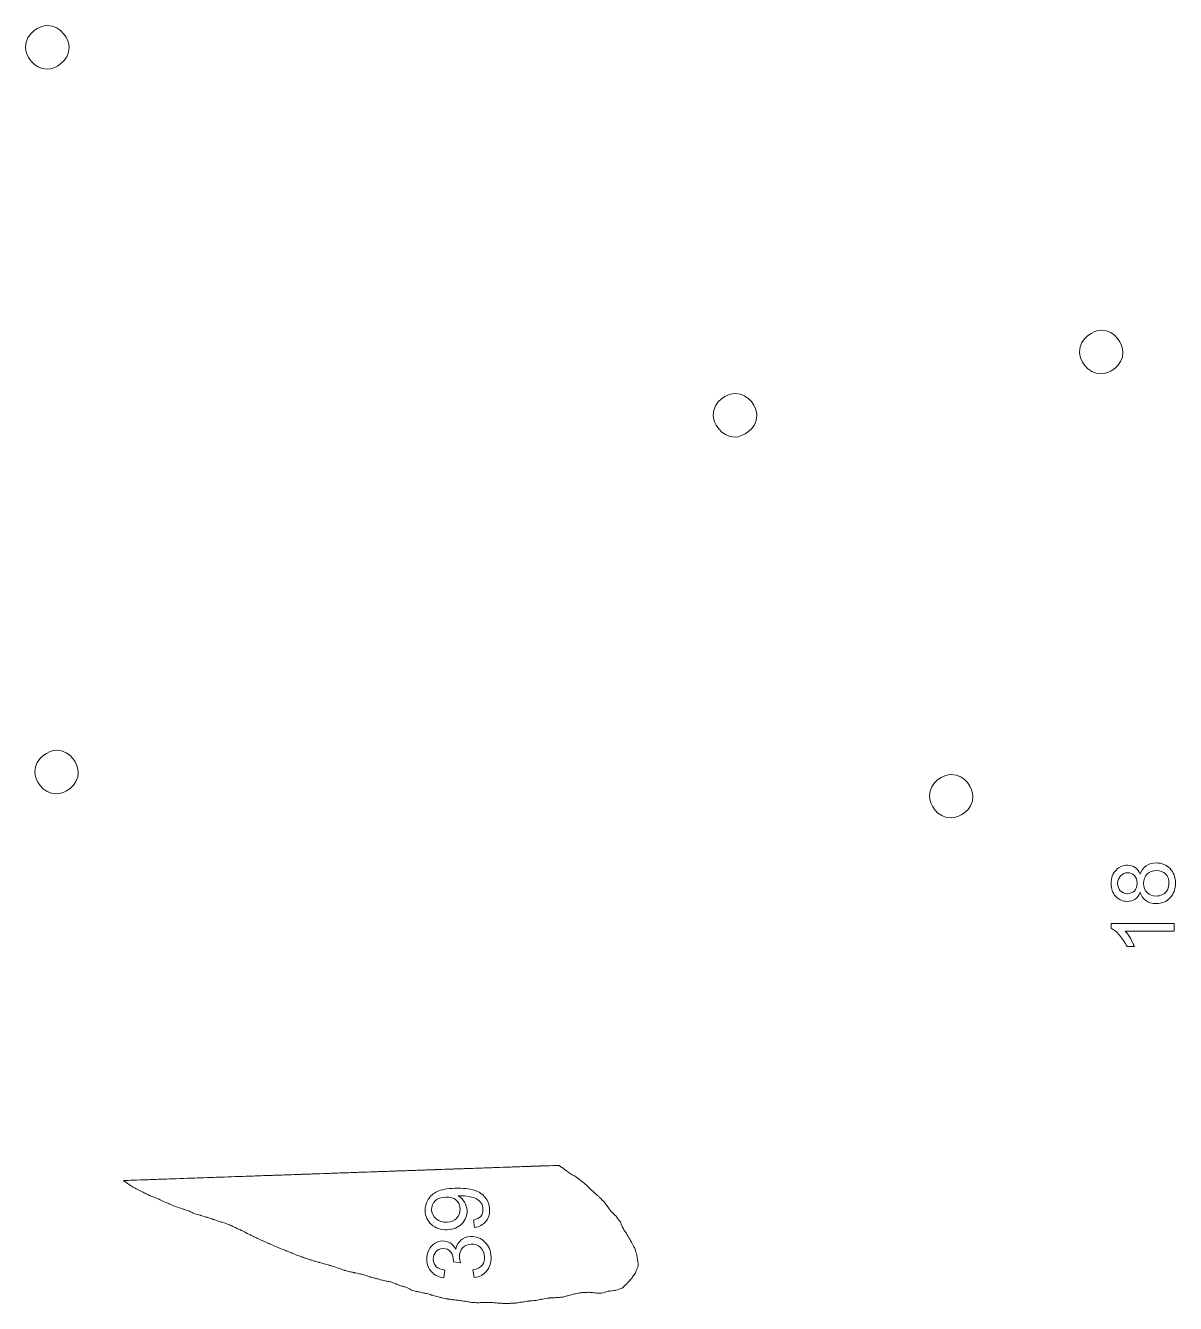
# Model space of a CAD drawing. Header units: centimetres. Extents: x -155 to -3, y 92 to 166.
# Drawn here: x -114.6 to -98.22, y 92.3 to 110.5 of the extents above; entities that cross this region are included whole.
import ezdxf

# ---------------------------------------------------------------- set-up
doc = ezdxf.new("R2010")
doc.units = ezdxf.units.CM
doc.header["$MEASUREMENT"] = 0
doc.layers.add('layer 1', color=7, linetype='Continuous')
doc.layers.add('layer 2', color=7, linetype='Continuous')

msp = doc.modelspace()

# ---------------------------------------------------------------- linework, layer by layer
at = {"layer": 'layer 1', "color": 250, "lineweight": 9}
for points, knots in [([(-99.28116, 105.54091), (-99.48782, 105.54091), (-99.59116, 105.74757), (-99.59116, 105.85091), (-99.59116, 106.05757), (-99.38449, 106.16091), (-99.28116, 106.16091), (-99.07449, 106.16091), (-98.97116, 105.95424), (-98.97116, 105.85091), (-98.97116, 105.64424), (-99.17782, 105.54091), (-99.28116, 105.54091)], [0, 0, 0, 0, 0.25, 0.25, 0.25, 0.5, 0.5, 0.5, 0.75, 0.75, 0.75, 1, 1, 1, 1]), ([(-104.49717, 104.64091), (-104.70383, 104.64091), (-104.80717, 104.84757), (-104.80717, 104.95091), (-104.80717, 105.15757), (-104.6005, 105.26091), (-104.49717, 105.26091), (-104.2905, 105.26091), (-104.18717, 105.05424), (-104.18717, 104.95091), (-104.18717, 104.74424), (-104.39383, 104.64091), (-104.49717, 104.64091)], [0, 0, 0, 0, 0.25, 0.25, 0.25, 0.5, 0.5, 0.5, 0.75, 0.75, 0.75, 1, 1, 1, 1]), ([(-107.88178, 92.30693), (-107.85692, 92.30537), (-107.81963, 92.30302), (-107.80719, 92.30224), (-107.80199, 92.30185), (-107.79417, 92.30124), (-107.79157, 92.30103), (-107.77722, 92.30118), (-107.75569, 92.30141), (-107.74852, 92.30148), (-107.73262, 92.30173), (-107.70876, 92.30209), (-107.70081, 92.30222), (-107.69426, 92.30272), (-107.68444, 92.30347), (-107.68116, 92.30372), (-107.65736, 92.30503), (-107.62167, 92.30701), (-107.60976, 92.30767), (-107.58839, 92.31141), (-107.55634, 92.31703), (-107.54565, 92.31889), (-107.53599, 92.32001), (-107.52148, 92.32168), (-107.51664, 92.32223), (-107.49203, 92.32582), (-107.45512, 92.33121), (-107.44281, 92.33301), (-107.43622, 92.33407), (-107.42632, 92.33566), (-107.42301, 92.33618), (-107.4207, 92.33643), (-107.41723, 92.33681), (-107.41608, 92.33693), (-107.38674, 92.3391), (-107.34274, 92.34235), (-107.32807, 92.34342), (-107.31701, 92.3461), (-107.30043, 92.3501), (-107.29491, 92.35143), (-107.27568, 92.35568), (-107.24683, 92.36204), (-107.23722, 92.36416), (-107.20928, 92.36865), (-107.16736, 92.37538), (-107.15339, 92.37763), (-107.15121, 92.37791), (-107.14796, 92.37835), (-107.14687, 92.3785), (-107.14183, 92.37868), (-107.13426, 92.37897), (-107.13174, 92.37906), (-107.10513, 92.38059), (-107.06521, 92.3829), (-107.05189, 92.38366), (-107.04223, 92.38403), (-107.02773, 92.38459), (-107.0229, 92.38478), (-106.99911, 92.38744), (-106.96343, 92.39143), (-106.95154, 92.39276), (-106.94124, 92.3951), (-106.92577, 92.39861), (-106.92062, 92.39978), (-106.90282, 92.4041), (-106.87614, 92.41057), (-106.86724, 92.41273), (-106.85539, 92.41564), (-106.83761, 92.42), (-106.83168, 92.42145), (-106.81067, 92.4274), (-106.77916, 92.4363), (-106.76865, 92.43927), (-106.75445, 92.44217), (-106.73314, 92.44653), (-106.72604, 92.44797), (-106.70925, 92.45055), (-106.68405, 92.45442), (-106.67566, 92.45572), (-106.66152, 92.4561), (-106.64033, 92.45668), (-106.63327, 92.45688), (-106.61355, 92.45798), (-106.58396, 92.45963), (-106.5741, 92.46017), (-106.55745, 92.45887), (-106.53248, 92.45694), (-106.52416, 92.45628), (-106.5119, 92.4542), (-106.49351, 92.45108), (-106.48738, 92.45003), (-106.46141, 92.44861), (-106.42246, 92.44646), (-106.40948, 92.44574), (-106.40723, 92.44576), (-106.40386, 92.44578), (-106.40274, 92.44579), (-106.40194, 92.44592), (-106.40077, 92.44613), (-106.40037, 92.44621), (-106.36841, 92.4555), (-106.32047, 92.46944), (-106.30448, 92.47409), (-106.30365, 92.47409), (-106.3024, 92.47407), (-106.30199, 92.47407), (-106.27143, 92.47793), (-106.2256, 92.48372), (-106.21032, 92.48566), (-106.20566, 92.48666), (-106.19869, 92.48817), (-106.19636, 92.48867), (-106.16632, 92.49906), (-106.12127, 92.51462), (-106.10624, 92.51982), (-106.10612, 92.51986), (-106.10592, 92.51994), (-106.10586, 92.51996), (-106.10566, 92.52012), (-106.10535, 92.52034), (-106.10524, 92.52041), (-106.08276, 92.54092), (-106.04906, 92.57169), (-106.03782, 92.58194), (-106.01996, 92.60139), (-105.99318, 92.63055), (-105.98425, 92.64028), (-105.98106, 92.64467), (-105.97627, 92.65127), (-105.97466, 92.65347), (-105.96878, 92.66199), (-105.95995, 92.67477), (-105.95701, 92.67902), (-105.94346, 92.69662), (-105.92315, 92.723), (-105.91637, 92.7318), (-105.91226, 92.74283), (-105.9061, 92.75939), (-105.90404, 92.76491), (-105.89579, 92.78874), (-105.88341, 92.82448), (-105.87928, 92.8364), (-105.87898, 92.85073), (-105.87854, 92.87223), (-105.8784, 92.87939), (-105.88225, 92.90245), (-105.88803, 92.93704), (-105.88995, 92.94857), (-105.89156, 92.95812), (-105.89395, 92.97244), (-105.89474, 92.97722), (-105.89566, 92.98387), (-105.89702, 92.99383), (-105.89747, 92.99716), (-105.90428, 93.02146), (-105.9145, 93.05792), (-105.91791, 93.07008), (-105.92598, 93.08538), (-105.93809, 93.10836), (-105.94213, 93.11601), (-105.94875, 93.12814), (-105.9587, 93.14633), (-105.96201, 93.15239), (-105.97657, 93.17842), (-105.99839, 93.21746), (-106.00567, 93.23047), (-106.00596, 93.23112), (-106.00641, 93.23209), (-106.00655, 93.23241), (-106.00709, 93.23348), (-106.00788, 93.2351), (-106.00815, 93.23564), (-106.0229, 93.26026), (-106.04504, 93.29719), (-106.05242, 93.3095), (-106.05855, 93.31878), (-106.06776, 93.33271), (-106.07082, 93.33734), (-106.08097, 93.35289), (-106.09619, 93.3762), (-106.10127, 93.38397), (-106.11101, 93.41046), (-106.12562, 93.45021), (-106.13049, 93.46346), (-106.13053, 93.46355), (-106.13059, 93.46366), (-106.13062, 93.46371), (-106.14892, 93.48732), (-106.17637, 93.52274), (-106.18553, 93.53455), (-106.18923, 93.53879), (-106.19478, 93.54515), (-106.19662, 93.54728), (-106.21513, 93.56562), (-106.2429, 93.59312), (-106.25216, 93.60229), (-106.25662, 93.60655), (-106.2633, 93.61295), (-106.26553, 93.6151), (-106.27954, 93.63492), (-106.30057, 93.66465), (-106.30757, 93.67458), (-106.31452, 93.68346), (-106.32494, 93.69679), (-106.32841, 93.70124), (-106.33958, 93.71708), (-106.35633, 93.74084), (-106.36191, 93.74876), (-106.37238, 93.75855), (-106.38809, 93.77322), (-106.39333, 93.77811), (-106.40648, 93.79186), (-106.42619, 93.81247), (-106.43275, 93.81934), (-106.44234, 93.82757), (-106.45674, 93.83991), (-106.46154, 93.84402), (-106.47839, 93.85891), (-106.50367, 93.88124), (-106.51211, 93.88869), (-106.51857, 93.89409), (-106.52826, 93.90218), (-106.53149, 93.90488), (-106.55073, 93.92363), (-106.57959, 93.95175), (-106.58922, 93.96113), (-106.59286, 93.96476), (-106.59833, 93.9702), (-106.60015, 93.97201), (-106.62289, 93.99236), (-106.65697, 94.02287), (-106.66833, 94.03305), (-106.669, 94.03359), (-106.67001, 94.03441), (-106.67035, 94.03467), (-106.67049, 94.0348), (-106.67069, 94.03499), (-106.67076, 94.03506), (-106.69484, 94.05257), (-106.73097, 94.07884), (-106.74301, 94.0876), (-106.75095, 94.09333), (-106.76284, 94.10192), (-106.76682, 94.10478), (-106.78322, 94.11443), (-106.80782, 94.1289), (-106.81603, 94.13372), (-106.83312, 94.14551), (-106.85875, 94.16319), (-106.86729, 94.16908), (-106.87433, 94.17347), (-106.8849, 94.18005), (-106.88841, 94.18224), (-106.8895, 94.18307), (-106.89115, 94.18429), (-106.89169, 94.1847), (-106.91406, 94.20144), (-106.94762, 94.22655), (-106.9588, 94.23492), (-106.95916, 94.23516), (-106.9597, 94.23551), (-106.95988, 94.23562), (-106.96108, 94.23643), (-106.96288, 94.23764), (-106.96348, 94.23805), (-106.97481, 94.24532), (-106.99179, 94.25624), (-106.99746, 94.25988), (-107.00155, 94.2625), (-107.0077, 94.26645), (-107.00974, 94.26777), (-107.01019, 94.26776), (-107.01086, 94.26773), (-107.01108, 94.26772), (-107.01755, 94.2675), (-107.02725, 94.26716), (-107.03048, 94.26705), (-107.0499, 94.26637), (-107.07902, 94.26535), (-107.08873, 94.26501), (-107.08941, 94.26499), (-107.09044, 94.26495), (-107.09079, 94.26494), (-107.15213, 94.2628), (-107.24414, 94.25959), (-107.2748, 94.25852), (-107.27765, 94.25842), (-107.28193, 94.25827), (-107.28335, 94.25822), (-107.29195, 94.25792), (-107.30486, 94.25747), (-107.30916, 94.25732), (-107.32308, 94.25683), (-107.34396, 94.2561), (-107.35092, 94.25586), (-107.35613, 94.25568), (-107.36397, 94.2554), (-107.36658, 94.25531), (-107.36909, 94.25522), (-107.37287, 94.25509), (-107.37414, 94.25505), (-107.37505, 94.25501), (-107.37641, 94.25497), (-107.37687, 94.25495), (-107.37886, 94.25488), (-107.38186, 94.25478), (-107.38285, 94.25474), (-107.38396, 94.2547), (-107.38564, 94.25464), (-107.3862, 94.25463), (-107.38789, 94.25457), (-107.39042, 94.25448), (-107.39127, 94.25445), (-107.39216, 94.25442), (-107.39349, 94.25437), (-107.39393, 94.25436), (-107.39493, 94.25432), (-107.39644, 94.25427), (-107.39694, 94.25425), (-107.39835, 94.2542), (-107.40045, 94.25413), (-107.40115, 94.2541), (-107.40169, 94.25408), (-107.4025, 94.25406), (-107.40277, 94.25405), (-107.40383, 94.25401), (-107.40542, 94.25395), (-107.40594, 94.25394), (-107.40747, 94.25388), (-107.40976, 94.2538), (-107.41052, 94.25378), (-107.4115, 94.25374), (-107.41297, 94.25369), (-107.41346, 94.25367), (-107.41401, 94.25365), (-107.41482, 94.25363), (-107.41509, 94.25362), (-107.41646, 94.25357), (-107.41852, 94.2535), (-107.4192, 94.25347), (-107.41967, 94.25346), (-107.42036, 94.25343), (-107.42059, 94.25342), (-107.42171, 94.25339), (-107.42339, 94.25333), (-107.42395, 94.25331), (-107.42442, 94.25329), (-107.42514, 94.25327), (-107.42538, 94.25326), (-107.42613, 94.25323), (-107.42726, 94.25319), (-107.42764, 94.25318), (-107.42862, 94.25314), (-107.43008, 94.25309), (-107.43057, 94.25308), (-107.45223, 94.25232), (-107.48474, 94.25118), (-107.49558, 94.25081), (-107.50079, 94.25062), (-107.50861, 94.25035), (-107.51122, 94.25026), (-107.54025, 94.24925), (-107.58379, 94.24773), (-107.59831, 94.24722), (-107.62724, 94.24621), (-107.67062, 94.24469), (-107.68508, 94.24419), (-107.69262, 94.24393), (-107.70391, 94.24353), (-107.70767, 94.2434), (-107.70866, 94.24337), (-107.71013, 94.24331), (-107.71063, 94.2433), (-107.72914, 94.24265), (-107.75693, 94.24168), (-107.76618, 94.24136), (-107.81526, 94.23964), (-107.88887, 94.23707), (-107.9134, 94.23622), (-107.92114, 94.23595), (-107.93273, 94.23554), (-107.9366, 94.23541), (-107.95309, 94.23483), (-107.97782, 94.23397), (-107.98607, 94.23368), (-108.0321, 94.23207), (-108.10115, 94.22966), (-108.12416, 94.22886), (-108.14725, 94.22805), (-108.18187, 94.22684), (-108.1934, 94.22644), (-108.24162, 94.22475), (-108.31395, 94.22223), (-108.33806, 94.22139), (-108.35717, 94.22072), (-108.38585, 94.21972), (-108.39541, 94.21938), (-108.40773, 94.21895), (-108.42622, 94.21831), (-108.43239, 94.21809), (-108.44833, 94.21754), (-108.47224, 94.2167), (-108.48022, 94.21642), (-108.48965, 94.21609), (-108.50379, 94.2156), (-108.5085, 94.21543), (-108.52256, 94.21494), (-108.54366, 94.21421), (-108.55068, 94.21396), (-108.59861, 94.21229), (-108.6705, 94.20978), (-108.69446, 94.20894), (-108.71972, 94.20806), (-108.75763, 94.20673), (-108.77026, 94.20629), (-108.7715, 94.20625), (-108.77335, 94.20619), (-108.77397, 94.20616), (-108.77507, 94.20613), (-108.77672, 94.20607), (-108.77727, 94.20605), (-108.79968, 94.20527), (-108.8333, 94.20409), (-108.8445, 94.2037), (-108.84701, 94.20361), (-108.85076, 94.20348), (-108.85202, 94.20344), (-108.87726, 94.20256), (-108.91514, 94.20123), (-108.92777, 94.20079), (-108.95338, 94.1999), (-108.99178, 94.19856), (-109.00459, 94.19811), (-109.02897, 94.19726), (-109.06554, 94.19598), (-109.07773, 94.19556), (-109.07946, 94.1955), (-109.08204, 94.19541), (-109.0829, 94.19538), (-109.08371, 94.19535), (-109.08491, 94.19531), (-109.08531, 94.19529), (-109.11084, 94.1944), (-109.14914, 94.19306), (-109.16191, 94.19262), (-109.18872, 94.19168), (-109.22895, 94.19028), (-109.24235, 94.18981), (-109.24389, 94.18975), (-109.24618, 94.18967), (-109.24695, 94.18965), (-109.27394, 94.1887), (-109.31444, 94.18729), (-109.32793, 94.18682), (-109.35459, 94.18589), (-109.39459, 94.18449), (-109.40792, 94.18403), (-109.4343, 94.1831), (-109.47386, 94.18172), (-109.48704, 94.18126), (-109.51312, 94.18035), (-109.55221, 94.17899), (-109.56526, 94.17853), (-109.58452, 94.17786), (-109.61342, 94.17685), (-109.62305, 94.17651), (-109.63056, 94.17625), (-109.6418, 94.17586), (-109.64555, 94.17573), (-109.70027, 94.17382), (-109.78236, 94.17095), (-109.80973, 94.16999), (-109.83755, 94.16902), (-109.87927, 94.16757), (-109.89318, 94.16708), (-109.90825, 94.16655), (-109.93084, 94.16576), (-109.93838, 94.1655), (-109.97447, 94.16424), (-110.0286, 94.16235), (-110.04664, 94.16172), (-110.04753, 94.16169), (-110.04887, 94.16164), (-110.04931, 94.16163), (-110.05368, 94.16148), (-110.06022, 94.16125), (-110.0624, 94.16117), (-110.06329, 94.16114), (-110.06463, 94.16109), (-110.06508, 94.16108), (-110.07714, 94.16066), (-110.09525, 94.16002), (-110.10129, 94.15981), (-110.17129, 94.15737), (-110.27627, 94.1537), (-110.31127, 94.15248), (-110.37054, 94.15041), (-110.45946, 94.1473), (-110.4891, 94.14627), (-110.49035, 94.14623), (-110.49223, 94.14616), (-110.49285, 94.14614), (-110.50342, 94.14577), (-110.51928, 94.14522), (-110.52457, 94.14503), (-110.54308, 94.14438), (-110.57083, 94.14342), (-110.58009, 94.14309), (-110.61001, 94.14205), (-110.65489, 94.14048), (-110.66985, 94.13996), (-110.67452, 94.13979), (-110.68152, 94.13955), (-110.68386, 94.13947), (-110.70378, 94.13877), (-110.73365, 94.13773), (-110.74361, 94.13738), (-110.78498, 94.13594), (-110.84703, 94.13377), (-110.86772, 94.13305), (-110.87696, 94.13273), (-110.89081, 94.13224), (-110.89543, 94.13208), (-110.92648, 94.131), (-110.97305, 94.12937), (-110.98857, 94.12883), (-111.0202, 94.12772), (-111.06764, 94.12607), (-111.08346, 94.12551), (-111.097, 94.12504), (-111.11732, 94.12433), (-111.1241, 94.1241), (-111.14216, 94.12346), (-111.16928, 94.12252), (-111.17831, 94.1222), (-111.22021, 94.12074), (-111.28304, 94.11854), (-111.30399, 94.11781), (-111.32081, 94.11723), (-111.34603, 94.11635), (-111.35444, 94.11605), (-111.36036, 94.11584), (-111.36923, 94.11554), (-111.37218, 94.11543), (-111.42502, 94.11359), (-111.50428, 94.11082), (-111.5307, 94.1099), (-111.56069, 94.10885), (-111.60566, 94.10728), (-111.62065, 94.10676), (-111.6805, 94.10467), (-111.77025, 94.10153), (-111.80017, 94.10049), (-111.87167, 94.09799), (-111.97891, 94.09424), (-112.01466, 94.093), (-112.07398, 94.09092), (-112.16296, 94.08782), (-112.19262, 94.08678), (-112.21104, 94.08614), (-112.23869, 94.08517), (-112.2479, 94.08485), (-112.37084, 94.08056), (-112.55525, 94.07412), (-112.61673, 94.07197), (-112.68887, 94.06945), (-112.7971, 94.06567), (-112.83317, 94.06441), (-112.85398, 94.06369), (-112.8852, 94.0626), (-112.89561, 94.06223), (-112.99402, 94.0588), (-113.14164, 94.05364), (-113.19085, 94.05192), (-113.1966, 94.05172), (-113.20526, 94.05142), (-113.20813, 94.05132), (-113.20864, 94.0513), (-113.20939, 94.05128), (-113.20965, 94.05127), (-113.20528, 94.04813), (-113.19872, 94.04342), (-113.19654, 94.04185), (-113.19452, 94.04041), (-113.19148, 94.03824), (-113.19047, 94.03753), (-113.16732, 94.02136), (-113.13262, 93.9971), (-113.12105, 93.98902), (-113.11211, 93.98304), (-113.09871, 93.97407), (-113.09425, 93.97108), (-113.07709, 93.96092), (-113.05136, 93.94567), (-113.04279, 93.94057), (-113.0216, 93.93005), (-112.98983, 93.91425), (-112.97924, 93.90899), (-112.97305, 93.90593), (-112.96376, 93.90135), (-112.96067, 93.89982), (-112.94994, 93.89448), (-112.93385, 93.88649), (-112.92848, 93.88383), (-112.91112, 93.87547), (-112.88508, 93.86294), (-112.8764, 93.85876), (-112.86726, 93.85401), (-112.85354, 93.84688), (-112.84898, 93.8445), (-112.82969, 93.8366), (-112.80077, 93.82473), (-112.79112, 93.82077), (-112.769, 93.81229), (-112.73579, 93.79956), (-112.72473, 93.79532), (-112.71708, 93.79186), (-112.7056, 93.78667), (-112.70178, 93.78494), (-112.68018, 93.77427), (-112.64781, 93.75827), (-112.63701, 93.75293), (-112.62513, 93.74811), (-112.60728, 93.74088), (-112.60135, 93.73848), (-112.58633, 93.73206), (-112.56382, 93.72242), (-112.55632, 93.71922), (-112.52627, 93.70615), (-112.48121, 93.68653), (-112.46618, 93.67999), (-112.46607, 93.67995), (-112.4659, 93.67989), (-112.46584, 93.67987), (-112.4347, 93.67004), (-112.38799, 93.6553), (-112.37242, 93.65039), (-112.36483, 93.64759), (-112.35344, 93.64341), (-112.34965, 93.64202), (-112.32713, 93.6349), (-112.29335, 93.62423), (-112.28209, 93.62069), (-112.2654, 93.61236), (-112.24036, 93.59989), (-112.23201, 93.59573), (-112.22131, 93.5908), (-112.20525, 93.58338), (-112.1999, 93.58092), (-112.17396, 93.57342), (-112.13502, 93.56217), (-112.12204, 93.55842), (-112.11806, 93.55729), (-112.11209, 93.55561), (-112.1101, 93.55505), (-112.08845, 93.54854), (-112.05597, 93.53878), (-112.04515, 93.53552), (-112.03669, 93.53307), (-112.02403, 93.52937), (-112.0198, 93.52813), (-112.01815, 93.52754), (-112.01569, 93.52666), (-112.01486, 93.52636), (-111.98685, 93.51721), (-111.94483, 93.50348), (-111.93082, 93.4989), (-111.92309, 93.49654), (-111.9115, 93.49299), (-111.90764, 93.49181), (-111.88663, 93.48404), (-111.85514, 93.4724), (-111.84463, 93.46851), (-111.82894, 93.46393), (-111.80538, 93.45706), (-111.79753, 93.45478), (-111.78429, 93.45112), (-111.76443, 93.44564), (-111.75781, 93.44382), (-111.73299, 93.43345), (-111.69577, 93.41789), (-111.68336, 93.41271), (-111.68143, 93.41199), (-111.67855, 93.41091), (-111.67759, 93.41055), (-111.67384, 93.4087), (-111.66822, 93.40593), (-111.66635, 93.405), (-111.64435, 93.39499), (-111.61134, 93.37998), (-111.60033, 93.37498), (-111.58961, 93.36955), (-111.57351, 93.36142), (-111.56815, 93.3587), (-111.55308, 93.3519), (-111.53048, 93.34172), (-111.52294, 93.33832), (-111.50117, 93.32686), (-111.46852, 93.30967), (-111.45764, 93.30394), (-111.45384, 93.30209), (-111.44816, 93.29931), (-111.44625, 93.29839), (-111.43555, 93.29309), (-111.41949, 93.28514), (-111.41413, 93.28249), (-111.39813, 93.27473), (-111.37413, 93.26311), (-111.36613, 93.25924), (-111.36093, 93.25678), (-111.35313, 93.2531), (-111.35052, 93.25188), (-111.32883, 93.24176), (-111.29629, 93.22659), (-111.28544, 93.22153), (-111.27274, 93.21557), (-111.25367, 93.20662), (-111.24732, 93.20364), (-111.23436, 93.19768), (-111.21494, 93.18876), (-111.20846, 93.18577), (-111.18602, 93.17566), (-111.15236, 93.16047), (-111.14114, 93.15542), (-111.13736, 93.15373), (-111.13168, 93.15122), (-111.12979, 93.15037), (-111.10139, 93.13803), (-111.05879, 93.11951), (-111.04458, 93.11334), (-111.04365, 93.11295), (-111.04224, 93.11234), (-111.04177, 93.11213), (-111.01442, 93.10119), (-110.9734, 93.08478), (-110.95973, 93.07932), (-110.94341, 93.0726), (-110.91893, 93.06254), (-110.91077, 93.05919), (-110.90134, 93.0554), (-110.8872, 93.04972), (-110.88248, 93.04783), (-110.85941, 93.03853), (-110.82481, 93.02458), (-110.81328, 93.01993), (-110.81041, 93.01882), (-110.8061, 93.01716), (-110.80467, 93.0166), (-110.80347, 93.01612), (-110.80169, 93.01539), (-110.80109, 93.01515), (-110.77544, 93.00529), (-110.73695, 92.99052), (-110.72412, 92.98559), (-110.71186, 92.9807), (-110.69348, 92.97335), (-110.68735, 92.9709), (-110.67435, 92.96618), (-110.65486, 92.95909), (-110.64836, 92.95673), (-110.63316, 92.95136), (-110.61035, 92.94333), (-110.60276, 92.94065), (-110.58198, 92.93384), (-110.55081, 92.92364), (-110.54043, 92.92024), (-110.53401, 92.91833), (-110.52439, 92.91548), (-110.52118, 92.91452), (-110.50308, 92.90911), (-110.47593, 92.90098), (-110.46688, 92.89827), (-110.4556, 92.89504), (-110.43868, 92.89019), (-110.43303, 92.88857), (-110.42882, 92.88767), (-110.4225, 92.88631), (-110.42039, 92.88586), (-110.39622, 92.87902), (-110.35997, 92.86877), (-110.34788, 92.86535), (-110.32604, 92.85959), (-110.29327, 92.85095), (-110.28234, 92.84806), (-110.27704, 92.84662), (-110.26908, 92.84446), (-110.26643, 92.84374), (-110.26226, 92.8421), (-110.25601, 92.83964), (-110.25392, 92.83882), (-110.23148, 92.83173), (-110.19783, 92.82111), (-110.18661, 92.81756), (-110.174, 92.81336), (-110.15511, 92.80706), (-110.14881, 92.80496), (-110.1309, 92.79806), (-110.10403, 92.78771), (-110.09508, 92.78426), (-110.08116, 92.77976), (-110.06029, 92.77303), (-110.05332, 92.77079), (-110.04166, 92.76748), (-110.02418, 92.76251), (-110.01835, 92.76086), (-109.99816, 92.75608), (-109.96787, 92.74891), (-109.95778, 92.74652), (-109.9504, 92.74513), (-109.93935, 92.74305), (-109.93566, 92.74236), (-109.93183, 92.74126), (-109.9261, 92.73962), (-109.92419, 92.73908), (-109.89968, 92.73422), (-109.86293, 92.72693), (-109.85067, 92.72449), (-109.83802, 92.72157), (-109.81906, 92.71718), (-109.81273, 92.71572), (-109.79636, 92.71159), (-109.77179, 92.7054), (-109.7636, 92.70333), (-109.74084, 92.6954), (-109.70671, 92.68349), (-109.69532, 92.67953), (-109.69112, 92.67837), (-109.6848, 92.67663), (-109.68269, 92.67606), (-109.66916, 92.67208), (-109.64887, 92.6661), (-109.64211, 92.66412), (-109.6278, 92.66034), (-109.60633, 92.65469), (-109.59917, 92.65281), (-109.59527, 92.65165), (-109.58939, 92.64992), (-109.58744, 92.64935), (-109.56261, 92.64335), (-109.52535, 92.63437), (-109.51294, 92.63137), (-109.50321, 92.62803), (-109.48862, 92.62303), (-109.48376, 92.62136), (-109.46509, 92.61834), (-109.43711, 92.6138), (-109.42778, 92.61228), (-109.41923, 92.61139), (-109.4064, 92.61004), (-109.40212, 92.6096), (-109.38133, 92.60188), (-109.35014, 92.5903), (-109.33973, 92.58644), (-109.32966, 92.58166), (-109.31456, 92.57448), (-109.30953, 92.5721), (-109.29325, 92.56569), (-109.26884, 92.5561), (-109.26071, 92.5529), (-109.24391, 92.54862), (-109.21871, 92.54221), (-109.21031, 92.54007), (-109.19811, 92.53545), (-109.17983, 92.52853), (-109.17373, 92.52623), (-109.15104, 92.51469), (-109.117, 92.49739), (-109.10565, 92.49162), (-109.10153, 92.48997), (-109.09535, 92.48748), (-109.09329, 92.48665), (-109.06887, 92.48088), (-109.03221, 92.47221), (-109.01999, 92.46932), (-109.01212, 92.46786), (-109.00029, 92.46567), (-108.99636, 92.46494), (-108.97659, 92.46043), (-108.94694, 92.45366), (-108.93706, 92.4514), (-108.92209, 92.44871), (-108.89966, 92.44467), (-108.89218, 92.44332), (-108.87892, 92.43925), (-108.85902, 92.43315), (-108.8524, 92.43111), (-108.83295, 92.42525), (-108.8038, 92.41646), (-108.79407, 92.41354), (-108.78355, 92.41117), (-108.76777, 92.40761), (-108.7625, 92.40644), (-108.74064, 92.40013), (-108.70784, 92.39067), (-108.6969, 92.38752), (-108.68845, 92.3858), (-108.67577, 92.38323), (-108.67154, 92.38237), (-108.64652, 92.37687), (-108.60898, 92.3686), (-108.59646, 92.36585), (-108.59172, 92.36522), (-108.58461, 92.36428), (-108.58224, 92.36397), (-108.5594, 92.36064), (-108.52513, 92.35564), (-108.51371, 92.35397), (-108.50719, 92.35297), (-108.49741, 92.35147), (-108.49415, 92.35096), (-108.49287, 92.35084), (-108.49094, 92.35065), (-108.4903, 92.35059), (-108.46235, 92.34751), (-108.42043, 92.34287), (-108.40646, 92.34132), (-108.39837, 92.34022), (-108.38623, 92.33856), (-108.38219, 92.33801), (-108.36069, 92.33426), (-108.32844, 92.32864), (-108.31769, 92.32676), (-108.30563, 92.32405), (-108.28754, 92.31999), (-108.28152, 92.31863), (-108.26398, 92.31671), (-108.23765, 92.31384), (-108.22887, 92.31287), (-108.20881, 92.31252), (-108.1787, 92.31198), (-108.16867, 92.31181), (-108.16005, 92.31188), (-108.14714, 92.31199), (-108.14283, 92.31202), (-108.123, 92.31241), (-108.09324, 92.31299), (-108.08332, 92.31317), (-108.0747, 92.31371), (-108.06175, 92.3145), (-108.05743, 92.31477), (-108.05332, 92.31455), (-108.04716, 92.31424), (-108.0451, 92.31414), (-108.0204, 92.3145), (-107.98337, 92.31503), (-107.97102, 92.31521), (-107.95518, 92.31387), (-107.93142, 92.31185), (-107.92351, 92.31118), (-107.9096, 92.30976), (-107.88874, 92.30764), (-107.88178, 92.30693)], [0, 0, 0, 0, 0.00315457, 0.00315457, 0.00315457, 0.00630915, 0.00630915, 0.00630915, 0.00946372, 0.00946372, 0.00946372, 0.0126183, 0.0126183, 0.0126183, 0.01577287, 0.01577287, 0.01577287, 0.01892744, 0.01892744, 0.01892744, 0.02208202, 0.02208202, 0.02208202, 0.02523659, 0.02523659, 0.02523659, 0.02839117, 0.02839117, 0.02839117, 0.03154574, 0.03154574, 0.03154574, 0.03470032, 0.03470032, 0.03470032, 0.03785489, 0.03785489, 0.03785489, 0.04100946, 0.04100946, 0.04100946, 0.04416404, 0.04416404, 0.04416404, 0.04731861, 0.04731861, 0.04731861, 0.05047319, 0.05047319, 0.05047319, 0.05362776, 0.05362776, 0.05362776, 0.05678233, 0.05678233, 0.05678233, 0.05993691, 0.05993691, 0.05993691, 0.06309148, 0.06309148, 0.06309148, 0.06624606, 0.06624606, 0.06624606, 0.06940063, 0.06940063, 0.06940063, 0.07255521, 0.07255521, 0.07255521, 0.07570978, 0.07570978, 0.07570978, 0.07886435, 0.07886435, 0.07886435, 0.08201893, 0.08201893, 0.08201893, 0.0851735, 0.0851735, 0.0851735, 0.08832808, 0.08832808, 0.08832808, 0.09148265, 0.09148265, 0.09148265, 0.09463722, 0.09463722, 0.09463722, 0.0977918, 0.0977918, 0.0977918, 0.10094637, 0.10094637, 0.10094637, 0.10410095, 0.10410095, 0.10410095, 0.10725552, 0.10725552, 0.10725552, 0.11041009, 0.11041009, 0.11041009, 0.11356467, 0.11356467, 0.11356467, 0.11671924, 0.11671924, 0.11671924, 0.11987382, 0.11987382, 0.11987382, 0.12302839, 0.12302839, 0.12302839, 0.12618297, 0.12618297, 0.12618297, 0.12933754, 0.12933754, 0.12933754, 0.13249211, 0.13249211, 0.13249211, 0.13564669, 0.13564669, 0.13564669, 0.13880126, 0.13880126, 0.13880126, 0.14195584, 0.14195584, 0.14195584, 0.14511041, 0.14511041, 0.14511041, 0.14826498, 0.14826498, 0.14826498, 0.15141956, 0.15141956, 0.15141956, 0.15457413, 0.15457413, 0.15457413, 0.15772871, 0.15772871, 0.15772871, 0.16088328, 0.16088328, 0.16088328, 0.16403785, 0.16403785, 0.16403785, 0.16719243, 0.16719243, 0.16719243, 0.170347, 0.170347, 0.170347, 0.17350158, 0.17350158, 0.17350158, 0.17665615, 0.17665615, 0.17665615, 0.17981073, 0.17981073, 0.17981073, 0.1829653, 0.1829653, 0.1829653, 0.18611987, 0.18611987, 0.18611987, 0.18927445, 0.18927445, 0.18927445, 0.19242902, 0.19242902, 0.19242902, 0.1955836, 0.1955836, 0.1955836, 0.19873817, 0.19873817, 0.19873817, 0.20189274, 0.20189274, 0.20189274, 0.20504732, 0.20504732, 0.20504732, 0.20820189, 0.20820189, 0.20820189, 0.21135647, 0.21135647, 0.21135647, 0.21451104, 0.21451104, 0.21451104, 0.21766562, 0.21766562, 0.21766562, 0.22082019, 0.22082019, 0.22082019, 0.22397476, 0.22397476, 0.22397476, 0.22712934, 0.22712934, 0.22712934, 0.23028391, 0.23028391, 0.23028391, 0.23343849, 0.23343849, 0.23343849, 0.23659306, 0.23659306, 0.23659306, 0.23974763, 0.23974763, 0.23974763, 0.24290221, 0.24290221, 0.24290221, 0.24605678, 0.24605678, 0.24605678, 0.24921136, 0.24921136, 0.24921136, 0.25236593, 0.25236593, 0.25236593, 0.2555205, 0.2555205, 0.2555205, 0.25867508, 0.25867508, 0.25867508, 0.26182965, 0.26182965, 0.26182965, 0.26498423, 0.26498423, 0.26498423, 0.2681388, 0.2681388, 0.2681388, 0.27129338, 0.27129338, 0.27129338, 0.27444795, 0.27444795, 0.27444795, 0.27760252, 0.27760252, 0.27760252, 0.2807571, 0.2807571, 0.2807571, 0.28391167, 0.28391167, 0.28391167, 0.28706625, 0.28706625, 0.28706625, 0.29022082, 0.29022082, 0.29022082, 0.29337539, 0.29337539, 0.29337539, 0.29652997, 0.29652997, 0.29652997, 0.29968454, 0.29968454, 0.29968454, 0.30283912, 0.30283912, 0.30283912, 0.30599369, 0.30599369, 0.30599369, 0.30914826, 0.30914826, 0.30914826, 0.31230284, 0.31230284, 0.31230284, 0.31545741, 0.31545741, 0.31545741, 0.31861199, 0.31861199, 0.31861199, 0.32176656, 0.32176656, 0.32176656, 0.32492114, 0.32492114, 0.32492114, 0.32807571, 0.32807571, 0.32807571, 0.33123028, 0.33123028, 0.33123028, 0.33438486, 0.33438486, 0.33438486, 0.33753943, 0.33753943, 0.33753943, 0.34069401, 0.34069401, 0.34069401, 0.34384858, 0.34384858, 0.34384858, 0.34700315, 0.34700315, 0.34700315, 0.35015773, 0.35015773, 0.35015773, 0.3533123, 0.3533123, 0.3533123, 0.35646688, 0.35646688, 0.35646688, 0.35962145, 0.35962145, 0.35962145, 0.36277603, 0.36277603, 0.36277603, 0.3659306, 0.3659306, 0.3659306, 0.36908517, 0.36908517, 0.36908517, 0.37223975, 0.37223975, 0.37223975, 0.37539432, 0.37539432, 0.37539432, 0.3785489, 0.3785489, 0.3785489, 0.38170347, 0.38170347, 0.38170347, 0.38485804, 0.38485804, 0.38485804, 0.38801262, 0.38801262, 0.38801262, 0.39116719, 0.39116719, 0.39116719, 0.39432177, 0.39432177, 0.39432177, 0.39747634, 0.39747634, 0.39747634, 0.40063091, 0.40063091, 0.40063091, 0.40378549, 0.40378549, 0.40378549, 0.40694006, 0.40694006, 0.40694006, 0.41009464, 0.41009464, 0.41009464, 0.41324921, 0.41324921, 0.41324921, 0.41640379, 0.41640379, 0.41640379, 0.41955836, 0.41955836, 0.41955836, 0.42271293, 0.42271293, 0.42271293, 0.42586751, 0.42586751, 0.42586751, 0.42902208, 0.42902208, 0.42902208, 0.43217666, 0.43217666, 0.43217666, 0.43533123, 0.43533123, 0.43533123, 0.4384858, 0.4384858, 0.4384858, 0.44164038, 0.44164038, 0.44164038, 0.44479495, 0.44479495, 0.44479495, 0.44794953, 0.44794953, 0.44794953, 0.4511041, 0.4511041, 0.4511041, 0.45425868, 0.45425868, 0.45425868, 0.45741325, 0.45741325, 0.45741325, 0.46056782, 0.46056782, 0.46056782, 0.4637224, 0.4637224, 0.4637224, 0.46687697, 0.46687697, 0.46687697, 0.47003155, 0.47003155, 0.47003155, 0.47318612, 0.47318612, 0.47318612, 0.47634069, 0.47634069, 0.47634069, 0.47949527, 0.47949527, 0.47949527, 0.48264984, 0.48264984, 0.48264984, 0.48580442, 0.48580442, 0.48580442, 0.48895899, 0.48895899, 0.48895899, 0.49211356, 0.49211356, 0.49211356, 0.49526814, 0.49526814, 0.49526814, 0.49842271, 0.49842271, 0.49842271, 0.50157729, 0.50157729, 0.50157729, 0.50473186, 0.50473186, 0.50473186, 0.50788644, 0.50788644, 0.50788644, 0.51104101, 0.51104101, 0.51104101, 0.51419558, 0.51419558, 0.51419558, 0.51735016, 0.51735016, 0.51735016, 0.52050473, 0.52050473, 0.52050473, 0.52365931, 0.52365931, 0.52365931, 0.52681388, 0.52681388, 0.52681388, 0.52996845, 0.52996845, 0.52996845, 0.53312303, 0.53312303, 0.53312303, 0.5362776, 0.5362776, 0.5362776, 0.53943218, 0.53943218, 0.53943218, 0.54258675, 0.54258675, 0.54258675, 0.54574132, 0.54574132, 0.54574132, 0.5488959, 0.5488959, 0.5488959, 0.55205047, 0.55205047, 0.55205047, 0.55520505, 0.55520505, 0.55520505, 0.55835962, 0.55835962, 0.55835962, 0.5615142, 0.5615142, 0.5615142, 0.56466877, 0.56466877, 0.56466877, 0.56782334, 0.56782334, 0.56782334, 0.57097792, 0.57097792, 0.57097792, 0.57413249, 0.57413249, 0.57413249, 0.57728707, 0.57728707, 0.57728707, 0.58044164, 0.58044164, 0.58044164, 0.58359621, 0.58359621, 0.58359621, 0.58675079, 0.58675079, 0.58675079, 0.58990536, 0.58990536, 0.58990536, 0.59305994, 0.59305994, 0.59305994, 0.59621451, 0.59621451, 0.59621451, 0.59936909, 0.59936909, 0.59936909, 0.60252366, 0.60252366, 0.60252366, 0.60567823, 0.60567823, 0.60567823, 0.60883281, 0.60883281, 0.60883281, 0.61198738, 0.61198738, 0.61198738, 0.61514196, 0.61514196, 0.61514196, 0.61829653, 0.61829653, 0.61829653, 0.6214511, 0.6214511, 0.6214511, 0.62460568, 0.62460568, 0.62460568, 0.62776025, 0.62776025, 0.62776025, 0.63091483, 0.63091483, 0.63091483, 0.6340694, 0.6340694, 0.6340694, 0.63722397, 0.63722397, 0.63722397, 0.64037855, 0.64037855, 0.64037855, 0.64353312, 0.64353312, 0.64353312, 0.6466877, 0.6466877, 0.6466877, 0.64984227, 0.64984227, 0.64984227, 0.65299685, 0.65299685, 0.65299685, 0.65615142, 0.65615142, 0.65615142, 0.65930599, 0.65930599, 0.65930599, 0.66246057, 0.66246057, 0.66246057, 0.66561514, 0.66561514, 0.66561514, 0.66876972, 0.66876972, 0.66876972, 0.67192429, 0.67192429, 0.67192429, 0.67507886, 0.67507886, 0.67507886, 0.67823344, 0.67823344, 0.67823344, 0.68138801, 0.68138801, 0.68138801, 0.68454259, 0.68454259, 0.68454259, 0.68769716, 0.68769716, 0.68769716, 0.69085174, 0.69085174, 0.69085174, 0.69400631, 0.69400631, 0.69400631, 0.69716088, 0.69716088, 0.69716088, 0.70031546, 0.70031546, 0.70031546, 0.70347003, 0.70347003, 0.70347003, 0.70662461, 0.70662461, 0.70662461, 0.70977918, 0.70977918, 0.70977918, 0.71293375, 0.71293375, 0.71293375, 0.71608833, 0.71608833, 0.71608833, 0.7192429, 0.7192429, 0.7192429, 0.72239748, 0.72239748, 0.72239748, 0.72555205, 0.72555205, 0.72555205, 0.72870662, 0.72870662, 0.72870662, 0.7318612, 0.7318612, 0.7318612, 0.73501577, 0.73501577, 0.73501577, 0.73817035, 0.73817035, 0.73817035, 0.74132492, 0.74132492, 0.74132492, 0.7444795, 0.7444795, 0.7444795, 0.74763407, 0.74763407, 0.74763407, 0.75078864, 0.75078864, 0.75078864, 0.75394322, 0.75394322, 0.75394322, 0.75709779, 0.75709779, 0.75709779, 0.76025237, 0.76025237, 0.76025237, 0.76340694, 0.76340694, 0.76340694, 0.76656151, 0.76656151, 0.76656151, 0.76971609, 0.76971609, 0.76971609, 0.77287066, 0.77287066, 0.77287066, 0.77602524, 0.77602524, 0.77602524, 0.77917981, 0.77917981, 0.77917981, 0.78233438, 0.78233438, 0.78233438, 0.78548896, 0.78548896, 0.78548896, 0.78864353, 0.78864353, 0.78864353, 0.79179811, 0.79179811, 0.79179811, 0.79495268, 0.79495268, 0.79495268, 0.79810726, 0.79810726, 0.79810726, 0.80126183, 0.80126183, 0.80126183, 0.8044164, 0.8044164, 0.8044164, 0.80757098, 0.80757098, 0.80757098, 0.81072555, 0.81072555, 0.81072555, 0.81388013, 0.81388013, 0.81388013, 0.8170347, 0.8170347, 0.8170347, 0.82018927, 0.82018927, 0.82018927, 0.82334385, 0.82334385, 0.82334385, 0.82649842, 0.82649842, 0.82649842, 0.829653, 0.829653, 0.829653, 0.83280757, 0.83280757, 0.83280757, 0.83596215, 0.83596215, 0.83596215, 0.83911672, 0.83911672, 0.83911672, 0.84227129, 0.84227129, 0.84227129, 0.84542587, 0.84542587, 0.84542587, 0.84858044, 0.84858044, 0.84858044, 0.85173502, 0.85173502, 0.85173502, 0.85488959, 0.85488959, 0.85488959, 0.85804416, 0.85804416, 0.85804416, 0.86119874, 0.86119874, 0.86119874, 0.86435331, 0.86435331, 0.86435331, 0.86750789, 0.86750789, 0.86750789, 0.87066246, 0.87066246, 0.87066246, 0.87381703, 0.87381703, 0.87381703, 0.87697161, 0.87697161, 0.87697161, 0.88012618, 0.88012618, 0.88012618, 0.88328076, 0.88328076, 0.88328076, 0.88643533, 0.88643533, 0.88643533, 0.88958991, 0.88958991, 0.88958991, 0.89274448, 0.89274448, 0.89274448, 0.89589905, 0.89589905, 0.89589905, 0.89905363, 0.89905363, 0.89905363, 0.9022082, 0.9022082, 0.9022082, 0.90536278, 0.90536278, 0.90536278, 0.90851735, 0.90851735, 0.90851735, 0.91167192, 0.91167192, 0.91167192, 0.9148265, 0.9148265, 0.9148265, 0.91798107, 0.91798107, 0.91798107, 0.92113565, 0.92113565, 0.92113565, 0.92429022, 0.92429022, 0.92429022, 0.92744479, 0.92744479, 0.92744479, 0.93059937, 0.93059937, 0.93059937, 0.93375394, 0.93375394, 0.93375394, 0.93690852, 0.93690852, 0.93690852, 0.94006309, 0.94006309, 0.94006309, 0.94321767, 0.94321767, 0.94321767, 0.94637224, 0.94637224, 0.94637224, 0.94952681, 0.94952681, 0.94952681, 0.95268139, 0.95268139, 0.95268139, 0.95583596, 0.95583596, 0.95583596, 0.95899054, 0.95899054, 0.95899054, 0.96214511, 0.96214511, 0.96214511, 0.96529968, 0.96529968, 0.96529968, 0.96845426, 0.96845426, 0.96845426, 0.97160883, 0.97160883, 0.97160883, 0.97476341, 0.97476341, 0.97476341, 0.97791798, 0.97791798, 0.97791798, 0.98107256, 0.98107256, 0.98107256, 0.98422713, 0.98422713, 0.98422713, 0.9873817, 0.9873817, 0.9873817, 0.99053628, 0.99053628, 0.99053628, 0.99369085, 0.99369085, 0.99369085, 0.99684543, 0.99684543, 0.99684543, 1, 1, 1, 1]), ([(-108.04872, 93.46761), (-108.08514, 93.42295), (-108.13838, 93.39396), (-108.20844, 93.38067), (-108.20844, 93.38067), (-108.22306, 93.48865), (-108.22306, 93.48865), (-108.17467, 93.50119), (-108.13731, 93.51877), (-108.1164, 93.54121), (-108.09567, 93.56905), (-108.08597, 93.60195), (-108.0873, 93.63987), (-108.08843, 93.67238), (-108.09498, 93.7047), (-108.11218, 93.73123), (-108.1292, 93.75233), (-108.15162, 93.77325), (-108.17928, 93.78855), (-108.20153, 93.80406), (-108.23983, 93.81357), (-108.28355, 93.8229), (-108.32728, 93.83221), (-108.37082, 93.83612), (-108.41959, 93.83441), (-108.41959, 93.83441), (-108.43042, 93.83404), (-108.44125, 93.83366), (-108.40257, 93.81331), (-108.37434, 93.78174), (-108.35135, 93.74457), (-108.32835, 93.7074), (-108.31619, 93.66985), (-108.31468, 93.62651), (-108.31203, 93.55065), (-108.33703, 93.4901), (-108.38933, 93.43403), (-108.44181, 93.38336), (-108.5113, 93.35381), (-108.598, 93.35078), (-108.69011, 93.34757), (-108.7615, 93.3722), (-108.82299, 93.42431), (-108.87906, 93.47659), (-108.90842, 93.54067), (-108.91126, 93.62195), (-108.91315, 93.67613), (-108.8988, 93.73088), (-108.86799, 93.78078), (-108.83718, 93.83068), (-108.79515, 93.87013), (-108.73631, 93.89388), (-108.68308, 93.92286), (-108.59676, 93.93672), (-108.48839, 93.94051), (-108.3746, 93.94448), (-108.28211, 93.93687), (-108.21073, 93.91223), (-108.14495, 93.89284), (-108.08944, 93.85679), (-108.05522, 93.80917), (-108.01559, 93.76172), (-107.99726, 93.70269), (-107.99499, 93.63767), (-107.99253, 93.56723), (-108.00689, 93.51248), (-108.04872, 93.46761)], [0, 0, 0, 0, 0.04545455, 0.04545455, 0.04545455, 0.09090909, 0.09090909, 0.09090909, 0.13636364, 0.13636364, 0.13636364, 0.18181818, 0.18181818, 0.18181818, 0.22727273, 0.22727273, 0.22727273, 0.27272727, 0.27272727, 0.27272727, 0.31818182, 0.31818182, 0.31818182, 0.36363636, 0.36363636, 0.36363636, 0.40909091, 0.40909091, 0.40909091, 0.45454545, 0.45454545, 0.45454545, 0.5, 0.5, 0.5, 0.54545455, 0.54545455, 0.54545455, 0.59090909, 0.59090909, 0.59090909, 0.63636364, 0.63636364, 0.63636364, 0.68181818, 0.68181818, 0.68181818, 0.72727273, 0.72727273, 0.72727273, 0.77272727, 0.77272727, 0.77272727, 0.81818182, 0.81818182, 0.81818182, 0.86363636, 0.86363636, 0.86363636, 0.90909091, 0.90909091, 0.90909091, 0.95454545, 0.95454545, 0.95454545, 1, 1, 1, 1]), ([(-108.47168, 93.77292), (-108.50533, 93.80429), (-108.55467, 93.81885), (-108.61969, 93.81658), (-108.68471, 93.81431), (-108.7329, 93.79635), (-108.7697, 93.76251), (-108.80108, 93.72887), (-108.82123, 93.68477), (-108.81953, 93.636), (-108.81782, 93.58724), (-108.79464, 93.54464), (-108.75538, 93.50804), (-108.71613, 93.47143), (-108.66139, 93.45708), (-108.59637, 93.45935), (-108.54218, 93.46124), (-108.49398, 93.47919), (-108.4626, 93.51284), (-108.426, 93.55209), (-108.41126, 93.59601), (-108.41297, 93.64477), (-108.41486, 93.69896), (-108.43262, 93.74173), (-108.47168, 93.77292)], [0, 0, 0, 0, 0.125, 0.125, 0.125, 0.25, 0.25, 0.25, 0.375, 0.375, 0.375, 0.5, 0.5, 0.5, 0.625, 0.625, 0.625, 0.75, 0.75, 0.75, 0.875, 0.875, 0.875, 1, 1, 1, 1]), ([(-108.03497, 92.76285), (-108.07661, 92.71257), (-108.13508, 92.67798), (-108.21074, 92.66991), (-108.21074, 92.66991), (-108.23078, 92.77771), (-108.23078, 92.77771), (-108.17156, 92.79063), (-108.12356, 92.814), (-108.0976, 92.84746), (-108.07164, 92.88092), (-108.06213, 92.91922), (-108.06364, 92.96258), (-108.06554, 93.01675), (-108.08349, 93.06496), (-108.12255, 93.09614), (-108.15639, 93.13293), (-108.20031, 93.14768), (-108.25448, 93.14579), (-108.30325, 93.14408), (-108.34603, 93.12631), (-108.37741, 93.09267), (-108.40859, 93.0536), (-108.42353, 93.01511), (-108.42163, 92.96092), (-108.42088, 92.93924), (-108.4145, 92.91234), (-108.40795, 92.88002), (-108.40795, 92.88002), (-108.50605, 92.89287), (-108.50605, 92.89287), (-108.50624, 92.89829), (-108.50643, 92.90371), (-108.50662, 92.90912), (-108.50813, 92.95248), (-108.52049, 92.99544), (-108.54348, 93.03261), (-108.5719, 93.06959), (-108.61039, 93.08453), (-108.65916, 93.08283), (-108.70251, 93.08131), (-108.73464, 93.06934), (-108.7606, 93.03589), (-108.78133, 93.00804), (-108.79644, 92.97496), (-108.79493, 92.93161), (-108.79342, 92.88826), (-108.77584, 92.8509), (-108.75322, 92.82457), (-108.72518, 92.79842), (-108.68668, 92.78349), (-108.63212, 92.77454), (-108.63212, 92.77454), (-108.64459, 92.66561), (-108.64459, 92.66561), (-108.72083, 92.67379), (-108.77615, 92.70441), (-108.8212, 92.75167), (-108.86064, 92.79369), (-108.88439, 92.85254), (-108.88685, 92.92297), (-108.88856, 92.97174), (-108.87924, 93.01546), (-108.85907, 93.05957), (-108.83872, 93.09826), (-108.81277, 93.13171), (-108.77559, 93.15471), (-108.73842, 93.17771), (-108.70087, 93.18987), (-108.66295, 93.19119), (-108.62502, 93.19251), (-108.58672, 93.18301), (-108.55345, 93.16246), (-108.52018, 93.14193), (-108.49756, 93.1156), (-108.47437, 93.073), (-108.46543, 93.12756), (-108.43985, 93.17186), (-108.40287, 93.20027), (-108.36607, 93.23411), (-108.31787, 93.25207), (-108.26369, 93.25396), (-108.18242, 93.2568), (-108.11645, 93.23198), (-108.06018, 93.17427), (-108.0041, 93.12197), (-107.97456, 93.05248), (-107.97134, 92.96037), (-107.96869, 92.88451), (-107.98809, 92.81874), (-108.03497, 92.76285)], [0, 0, 0, 0, 0.03333333, 0.03333333, 0.03333333, 0.06666667, 0.06666667, 0.06666667, 0.1, 0.1, 0.1, 0.13333333, 0.13333333, 0.13333333, 0.16666667, 0.16666667, 0.16666667, 0.2, 0.2, 0.2, 0.23333333, 0.23333333, 0.23333333, 0.26666667, 0.26666667, 0.26666667, 0.3, 0.3, 0.3, 0.33333333, 0.33333333, 0.33333333, 0.36666667, 0.36666667, 0.36666667, 0.4, 0.4, 0.4, 0.43333333, 0.43333333, 0.43333333, 0.46666667, 0.46666667, 0.46666667, 0.5, 0.5, 0.5, 0.53333333, 0.53333333, 0.53333333, 0.56666667, 0.56666667, 0.56666667, 0.6, 0.6, 0.6, 0.63333333, 0.63333333, 0.63333333, 0.66666667, 0.66666667, 0.66666667, 0.7, 0.7, 0.7, 0.73333333, 0.73333333, 0.73333333, 0.76666667, 0.76666667, 0.76666667, 0.8, 0.8, 0.8, 0.83333333, 0.83333333, 0.83333333, 0.86666667, 0.86666667, 0.86666667, 0.9, 0.9, 0.9, 0.93333333, 0.93333333, 0.93333333, 0.96666667, 0.96666667, 0.96666667, 1, 1, 1, 1])]:
    msp.add_open_spline(points, degree=3, knots=knots, dxfattribs=at)
at = {"layer": 'layer 2', "color": 250, "lineweight": 9}
for points, knots in [([(-114.29294, 110.5009), (-114.08628, 110.5009), (-113.98294, 110.29423), (-113.98294, 110.1909), (-113.98294, 109.98423), (-114.18961, 109.8809), (-114.29294, 109.8809), (-114.49961, 109.8809), (-114.60294, 110.08756), (-114.60294, 110.1909), (-114.60294, 110.39756), (-114.39628, 110.5009), (-114.29294, 110.5009)], [0, 0, 0, 0, 0.25, 0.25, 0.25, 0.5, 0.5, 0.5, 0.75, 0.75, 0.75, 1, 1, 1, 1]), ([(-114.1615, 100.17904), (-113.95483, 100.17904), (-113.8515, 99.97237), (-113.8515, 99.86904), (-113.8515, 99.66237), (-114.05816, 99.55904), (-114.1615, 99.55904), (-114.36816, 99.55904), (-114.4715, 99.76571), (-114.4715, 99.86904), (-114.4715, 100.07571), (-114.26483, 100.17904), (-114.1615, 100.17904)], [0, 0, 0, 0, 0.25, 0.25, 0.25, 0.5, 0.5, 0.5, 0.75, 0.75, 0.75, 1, 1, 1, 1]), ([(-101.4177, 99.83487), (-101.21103, 99.83487), (-101.1077, 99.6282), (-101.1077, 99.52487), (-101.1077, 99.3182), (-101.31437, 99.21487), (-101.4177, 99.21487), (-101.62437, 99.21487), (-101.7277, 99.42153), (-101.7277, 99.52487), (-101.7277, 99.73153), (-101.52103, 99.83487), (-101.4177, 99.83487)], [0, 0, 0, 0, 0.25, 0.25, 0.25, 0.5, 0.5, 0.5, 0.75, 0.75, 0.75, 1, 1, 1, 1]), ([(-98.64686, 98.03842), (-98.68481, 98.06552), (-98.71192, 98.1089), (-98.72818, 98.15769), (-98.74445, 98.11432), (-98.76614, 98.08179), (-98.79867, 98.0601), (-98.8312, 98.03842), (-98.86915, 98.02757), (-98.91252, 98.02757), (-98.97216, 98.02757), (-99.02638, 98.04926), (-99.07517, 98.09805), (-99.11854, 98.14685), (-99.14023, 98.20649), (-99.14023, 98.28239), (-99.14023, 98.36372), (-99.11854, 98.42336), (-99.06975, 98.47215), (-99.02638, 98.52095), (-98.97216, 98.54263), (-98.9071, 98.54263), (-98.86373, 98.54263), (-98.8312, 98.53179), (-98.79867, 98.5101), (-98.76614, 98.48842), (-98.74445, 98.45589), (-98.72818, 98.41251), (-98.71192, 98.46673), (-98.67939, 98.50468), (-98.64144, 98.53179), (-98.59806, 98.56432), (-98.55469, 98.57516), (-98.49505, 98.57516), (-98.41915, 98.57516), (-98.35409, 98.54805), (-98.29987, 98.49384), (-98.25107, 98.43962), (-98.22397, 98.37456), (-98.22397, 98.28781), (-98.22397, 98.20107), (-98.25107, 98.13058), (-98.29987, 98.07637), (-98.35409, 98.02215), (-98.41915, 97.99504), (-98.50047, 97.99504), (-98.56011, 97.99504), (-98.60891, 98.01131), (-98.64686, 98.03842)], [0, 0, 0, 0, 0.0625, 0.0625, 0.0625, 0.125, 0.125, 0.125, 0.1875, 0.1875, 0.1875, 0.25, 0.25, 0.25, 0.3125, 0.3125, 0.3125, 0.375, 0.375, 0.375, 0.4375, 0.4375, 0.4375, 0.5, 0.5, 0.5, 0.5625, 0.5625, 0.5625, 0.625, 0.625, 0.625, 0.6875, 0.6875, 0.6875, 0.75, 0.75, 0.75, 0.8125, 0.8125, 0.8125, 0.875, 0.875, 0.875, 0.9375, 0.9375, 0.9375, 1, 1, 1, 1]), ([(-98.62517, 98.15227), (-98.59264, 98.11974), (-98.54927, 98.10348), (-98.50047, 98.10348), (-98.46794, 98.10348), (-98.43541, 98.1089), (-98.4083, 98.12516), (-98.37577, 98.13601), (-98.35409, 98.16311), (-98.33782, 98.19022), (-98.32156, 98.22275), (-98.31614, 98.24986), (-98.31614, 98.28781), (-98.31614, 98.34203), (-98.3324, 98.3854), (-98.36493, 98.41793), (-98.39746, 98.45046), (-98.44083, 98.46673), (-98.49505, 98.46673), (-98.54927, 98.46673), (-98.59264, 98.45046), (-98.62517, 98.41793), (-98.66312, 98.37998), (-98.67939, 98.33661), (-98.67939, 98.28239), (-98.67939, 98.22818), (-98.66312, 98.1848), (-98.62517, 98.15227)], [0, 0, 0, 0, 0.11111111, 0.11111111, 0.11111111, 0.22222222, 0.22222222, 0.22222222, 0.33333333, 0.33333333, 0.33333333, 0.44444444, 0.44444444, 0.44444444, 0.55555556, 0.55555556, 0.55555556, 0.66666667, 0.66666667, 0.66666667, 0.77777778, 0.77777778, 0.77777778, 0.88888889, 0.88888889, 0.88888889, 1, 1, 1, 1]), ([(-99.01011, 98.17938), (-98.983, 98.15227), (-98.95047, 98.13601), (-98.91252, 98.13601), (-98.86915, 98.13601), (-98.83662, 98.15227), (-98.80951, 98.17396), (-98.7824, 98.20107), (-98.77156, 98.23902), (-98.77156, 98.28781), (-98.77156, 98.33119), (-98.7824, 98.36914), (-98.80951, 98.39625), (-98.83662, 98.42336), (-98.86915, 98.4342), (-98.9071, 98.4342), (-98.94505, 98.4342), (-98.97758, 98.42336), (-99.00469, 98.39083), (-99.0318, 98.36372), (-99.04806, 98.33119), (-99.04806, 98.28781), (-99.04806, 98.23902), (-99.0318, 98.20649), (-99.01011, 98.17938)], [0, 0, 0, 0, 0.125, 0.125, 0.125, 0.25, 0.25, 0.25, 0.375, 0.375, 0.375, 0.5, 0.5, 0.5, 0.625, 0.625, 0.625, 0.75, 0.75, 0.75, 0.875, 0.875, 0.875, 1, 1, 1, 1]), ([(-99.14023, 97.64263), (-99.14023, 97.64263), (-99.14023, 97.71311), (-99.14023, 97.71311), (-99.14023, 97.71311), (-98.24023, 97.71311), (-98.24023, 97.71311), (-98.24023, 97.71311), (-98.24023, 97.60468), (-98.24023, 97.60468), (-98.24023, 97.60468), (-98.93963, 97.60468), (-98.93963, 97.60468), (-98.91794, 97.57757), (-98.89083, 97.54504), (-98.86373, 97.50167), (-98.84204, 97.4583), (-98.82035, 97.41492), (-98.80951, 97.38239), (-98.80951, 97.38239), (-98.91252, 97.38239), (-98.91252, 97.38239), (-98.94505, 97.44203), (-98.97758, 97.49625), (-99.02095, 97.54504), (-99.05891, 97.59384), (-99.10228, 97.62637), (-99.14023, 97.64263)], [0, 0, 0, 0, 0.11111111, 0.11111111, 0.11111111, 0.22222222, 0.22222222, 0.22222222, 0.33333333, 0.33333333, 0.33333333, 0.44444444, 0.44444444, 0.44444444, 0.55555556, 0.55555556, 0.55555556, 0.66666667, 0.66666667, 0.66666667, 0.77777778, 0.77777778, 0.77777778, 0.88888889, 0.88888889, 0.88888889, 1, 1, 1, 1])]:
    msp.add_open_spline(points, degree=3, knots=knots, dxfattribs=at)

doc.saveas('drawing.dxf')
